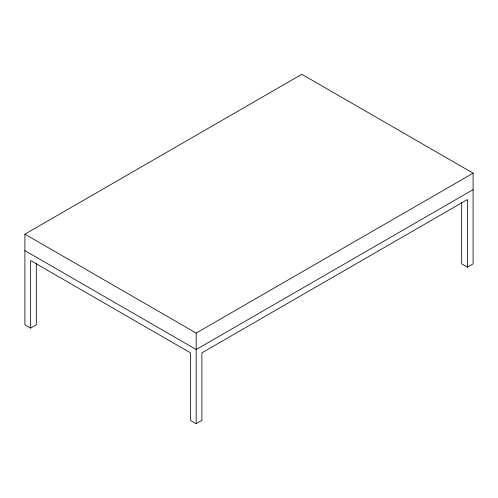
<?xml version="1.0" encoding="UTF-8"?>
<svg xmlns="http://www.w3.org/2000/svg" width="498" height="498" viewBox="0 0 498 498"><rect width="100%" height="100%" fill="white"/><g stroke="black" fill="none" stroke-linecap="round" stroke-linejoin="round"><path stroke-width="0.75" d="M36.317 263.454L36.317 324.82L30.608 328.114L24.9 324.82L24.9 234.166L301.813 74.289L473.1 173.18L473.1 263.834L467.392 267.133L461.683 263.834L461.683 202.474M24.9 234.166L196.187 333.056L473.1 173.18M473.1 189.663L196.187 349.54L24.9 250.65M30.608 328.114L30.608 260.535L190.479 352.833L190.479 420.412L196.187 423.711L201.895 420.412L201.895 352.833L467.392 199.555L467.392 267.133M196.187 333.056L196.187 423.711"/></g></svg>
